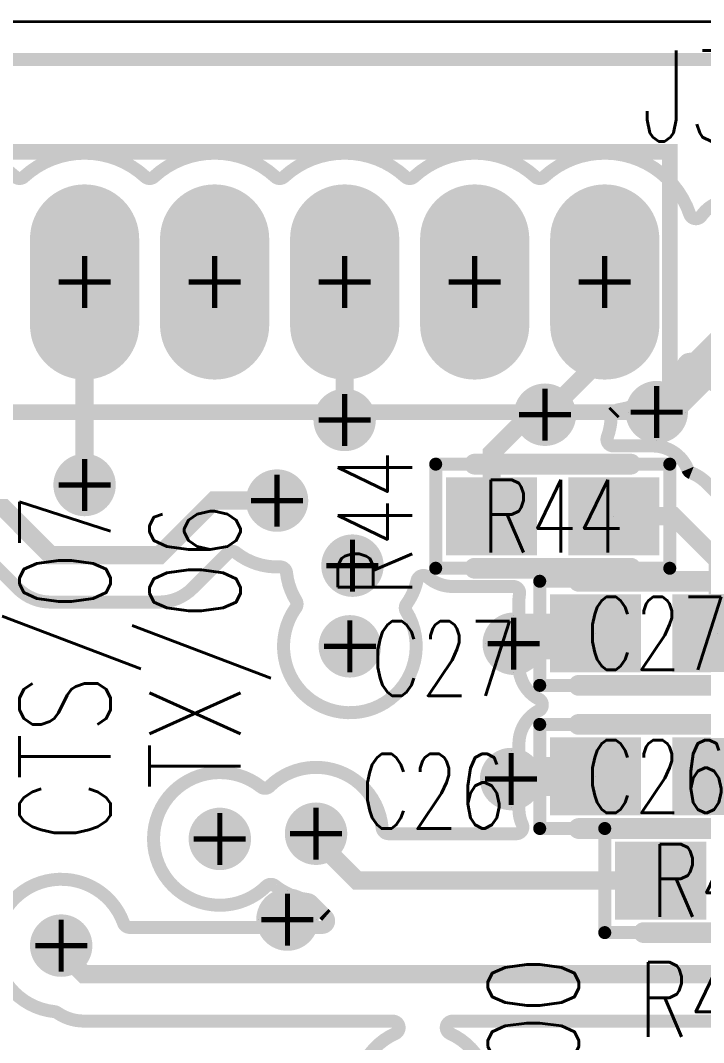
# Model space of a CAD drawing. Extents: x -0.08 to 4.16, y -0.29 to 1.7.
# Drawn here: x 3.3453 to 3.608, y 1.3077 to 1.7005 of the extents above; entities that cross this region are included whole.
import ezdxf
from ezdxf.enums import TextEntityAlignment as Align

# ---------------------------------------------------------------- set-up
doc = ezdxf.new("R2010")
doc.units = 0
doc.header["$MEASUREMENT"] = 0
for name, pattern in [('KEEPOUT_00001000$0', [2, 1, 1]), ('SIG_11', [2, 1, 1]), ('SIG_52', [2, 1, 1]), ('SIG_59', [2, 1, 1]), ('SIG_61', [2, 1, 1]), ('SIG_62', [2, 1, 1]), ('SIG_71', [2, 1, 1]), ('SIG_72', [2, 1, 1]), ('SIG_80', [2, 1, 1]), ('SIG_89', [2, 1, 1]), ('SIG_96', [2, 1, 1])]:
    doc.linetypes.add(name, pattern=pattern)
doc.layers.get('0').update_dxf_attribs({"linetype": 'CONTINUOUS'})
for name, color, linetype in [('BOARD_OUTLINE_00', 130, 'CONTINUOUS'), ('DRIL_NPLTE_THRU_01', 34, 'CONTINUOUS'), ('DRIL_NPLTE_THRU_02', 136, 'CONTINUOUS'), ('DRIL_NPLTE_THRU_03', 136, 'CONTINUOUS'), ('DRIL_NPLTE_THRU_04', 146, 'CONTINUOUS'), ('DRIL_NPLTE_THRU_05', 106, 'CONTINUOUS'), ('DRIL_NPLTE_THRU_06', 253, 'CONTINUOUS'), ('DRIL_PLTE_THRU_01', 34, 'CONTINUOUS'), ('DRIL_PLTE_THRU_02', 136, 'CONTINUOUS'), ('DRIL_PLTE_THRU_03', 136, 'CONTINUOUS'), ('DRIL_PLTE_THRU_04', 146, 'CONTINUOUS'), ('DRIL_PLTE_THRU_05', 106, 'CONTINUOUS'), ('DRIL_PLTE_THRU_06', 253, 'CONTINUOUS'), ('DRIL_SYMBOL', 130, 'CONTINUOUS'), ('KEEPOUT_01', 1, 'CONTINUOUS'), ('PADS_BOT', 255, 'CONTINUOUS'), ('PADS_INNER', 43, 'CONTINUOUS'), ('PADS_TOP', 43, 'CONTINUOUS'), ('PADS_XR_121', 2, 'CONTINUOUS'), ('PADS_XR_123', 2, 'CONTINUOUS'), ('PADS_XR_128', 2, 'CONTINUOUS'), ('PART_NAME_126', 16, 'CONTINUOUS'), ('PART_NAME_127', 1, 'CONTINUOUS'), ('PART_TOP_2DLINE_126', 16, 'CONTINUOUS'), ('PART_TOP_2DLINE_127', 1, 'CONTINUOUS'), ('POUR_OUTLINE_01', 34, 'CONTINUOUS'), ('POUR_PADTHERM_01', 34, 'CONTINUOUS'), ('POUR_VIATHERM_01', 34, 'CONTINUOUS'), ('TEXT_126', 231, 'CONTINUOUS'), ('TRACE_01', 34, 'CONTINUOUS'), ('VIAPTS', 2, 'CONTINUOUS')]:
    doc.layers.add(name, color=color, linetype=linetype)
doc.styles.add('W0$004', font='simplex', dxfattribs={"width": 0.75})
doc.styles.add('W0$005', font='simplex', dxfattribs={"width": 0.75})

# ---------------------------------------------------------------- blocks, each defined once
blk = doc.blocks.new('BOARD_89')
at = {"layer": 'BOARD_OUTLINE_00', "const_width": 0.001}
blk.add_lwpolyline([(0, 0), (2.71, 0), (2.71, 0.278, -1), (2.804, 0.278), (2.804, 0), (4.155, 0), (4.155, 1.7), (2.804, 1.7), (2.804, 1.41629, -0.917938), (2.71068, 1.40832, -0.060287), (2.71, 1.422), (2.71, 1.7), (0, 1.7)], format="xyb", close=True, dxfattribs=at)
blk = doc.blocks.new('POUR_OUTLINE_2005')
at = {"layer": 'POUR_OUTLINE_01', "const_width": 0.005}
blk.add_lwpolyline([(17.76492, 6.9907, 0.576097), (17.76275, 6.99444), (17.7085, 6.99444, -0.414214), (17.694, 7.00894), (17.694, 7.051, 0.414214), (17.6915, 7.0535), (17.67194, 7.0535, -0.325735), (17.65814, 7.06356, 0.664763), (17.65354, 7.06396, -0.23758), (17.6283, 7.04591, 0.159143), (17.62691, 7.04521), (17.6262, 7.0445, 0.187144), (17.62547, 7.04284, -0.075333), (17.62399, 7.03535, 0.51964), (17.62634, 7.032), (17.6415, 7.032, -0.303535), (17.6549, 7.02304, 0.200935), (17.65627, 7.02168, -0.100281), (17.66223, 7.01773), (17.67923, 7.00073, -0.191458), (17.68449, 6.98852, 0.312937), (17.68618, 6.98622, -0.190219), (17.69429, 6.97932, 0.276983), (17.6965, 6.978), (17.69675, 6.978, 0.239929), (17.69877, 6.97903, -0.23993), (17.7105, 6.985), (17.7555, 6.985, -0.056084), (17.75872, 6.98464, 0.227188), (17.76083, 6.98511, -0.029171), (17.76255, 6.98632, 0.182673), (17.76363, 6.98772, -0.056209)], format="xyb", close=True, dxfattribs=at)
blk = doc.blocks.new('POUR_OUTLINE_1995')
at = {"layer": 'POUR_OUTLINE_01', "const_width": 0.005}
for points in [[(17.752, 6.811), (17.56457, 6.811, 0.806913), (17.56353, 6.80622, -4.625626), (17.54247, 6.80622, 0.806913), (17.54143, 6.811), (17.42275, 6.811, -0.152746), (17.41249, 6.81421, 0.126011), (17.41133, 6.81464, -1.806956), (17.43799, 6.84865, 0.316098), (17.44034, 6.847), (17.51433, 6.847, 0.694501), (17.51597, 6.85139, -0.017978), (17.51502, 6.85227), (17.51031, 6.85698, 0.166943), (17.50885, 6.85769, -0.137182), (17.49618, 6.863, 0.378144), (17.49288, 6.86282, -2.21618), (17.49082, 6.901, 0.378144), (17.49412, 6.90118, -0.633389), (17.5374, 6.88528, 0.388262), (17.53989, 6.883), (17.58901, 6.883, 0.544735), (17.59129, 6.88653, -0.106492), (17.59, 6.8925), (17.59, 6.9175, -0.276978), (17.59768, 6.93029, 0.599987), (17.59768, 6.93471, -0.276978), (17.59, 6.9475), (17.59, 6.9725, -0.044375), (17.59023, 6.97506, 0.467175), (17.58777, 6.978), (17.5645, 6.978, -0.182031), (17.55494, 6.9816, 0.567555), (17.55085, 6.98028, -0.098591), (17.54677, 6.9712, 0.302221), (17.54668, 6.96843, -1.86624), (17.50423, 6.9698, 0.302221), (17.50432, 6.97257, -0.112533), (17.50064, 6.98329, 0.395271), (17.49805, 6.98552, -0.178549), (17.48126, 6.99094, 0.379478), (17.47795, 6.99074), (17.46448, 6.97727, -0.198912), (17.45175, 6.972), (17.41, 6.972, -0.198912), (17.39727, 6.97727), (17.38256, 6.99198, 0.093677)], [(17.34969, 7.13543, -0.388943), (17.39631, 7.13543, 0.388942), (17.39969, 7.13543, -0.388943), (17.44631, 7.13543, 0.388942), (17.44969, 7.13543, -0.388943), (17.49631, 7.13543, 0.388942), (17.49969, 7.13543, -0.388943), (17.54631, 7.13543, 0.388942), (17.54969, 7.13543, -0.388943), (17.59631, 7.13543, 0.388942), (17.59969, 7.13543, -0.54227), (17.65569, 7.12102, 0.61336), (17.6601, 7.12037, -0.243409), (17.67194, 7.1265), (17.6915, 7.1265, 0.414214), (17.694, 7.129), (17.694, 7.17106, -0.105594), (17.69526, 7.17698, 0.543582), (17.69298, 7.1805), (16.874, 7.1805, 0.414214)]]:
    blk.add_lwpolyline(points, format="xyb", dxfattribs=at)
blk = doc.blocks.new('POUR_VIATHERM_2180')
at = {"layer": 'POUR_VIATHERM_01'}
for points in [[(17.501, 6.861), (17.501, 6.861)], [(17.49, 6.85), (17.49, 6.85)], [(17.512, 6.85), (17.512, 6.85)]]:
    blk.add_lwpolyline(points, dxfattribs=at)
blk = doc.blocks.new('POUR_VIATHERM_2181')
at = {"layer": 'POUR_VIATHERM_01'}
for points in [[(17.587, 6.915), (17.587, 6.915)], [(17.576, 6.904), (17.576, 6.904)], [(17.587, 6.893), (17.587, 6.893)]]:
    blk.add_lwpolyline(points, dxfattribs=at)
blk = doc.blocks.new('POUR_PADTHERM_2182')
at = {"layer": 'POUR_PADTHERM_01', "const_width": 0.0075}
blk.add_lwpolyline([(17.59, 6.95625), (17.6045, 6.95625, 1), (17.6045, 6.96375), (17.59, 6.96375, 1), (17.59, 6.95625)], format="xyb", dxfattribs=at)
blk = doc.blocks.new('POUR_VIATHERM_2319')
at = {"layer": 'POUR_VIATHERM_01'}
for points in [[(17.588, 6.967), (17.588, 6.967)], [(17.577, 6.956), (17.577, 6.956)], [(17.588, 6.945), (17.588, 6.945)]]:
    blk.add_lwpolyline(points, dxfattribs=at)
blk = doc.blocks.new('POUR_PADTHERM_2361')
at = {"layer": 'POUR_PADTHERM_01', "const_width": 0.0075}
blk.add_lwpolyline([(17.59, 6.90125), (17.6045, 6.90125, 1), (17.6045, 6.90875), (17.59, 6.90875, 1), (17.59, 6.90125)], format="xyb", dxfattribs=at)
blk = doc.blocks.new('POUR_VIATHERM_2046')
at = {"layer": 'POUR_VIATHERM_01'}
for points in [[(17.632, 7.045), (17.632, 7.045)], [(17.654, 7.045), (17.654, 7.045)], [(17.643, 7.034), (17.643, 7.034)]]:
    blk.add_lwpolyline(points, dxfattribs=at)
blk = doc.blocks.new('POUR_HEADER_1')
for name in ['POUR_OUTLINE_1995', 'POUR_OUTLINE_2005', 'POUR_VIATHERM_2046', 'POUR_VIATHERM_2319', 'POUR_PADTHERM_2182', 'POUR_VIATHERM_2181', 'POUR_PADTHERM_2361', 'POUR_VIATHERM_2180']:
    blk.add_blockref(name, (-17.378, -6.845))
blk = doc.blocks.new('SMOOTH_0$008')
at = {"const_width": 0.004}
blk.add_lwpolyline([(-0.002, 0, 1), (0.002, 0, 1)], format="xyb", close=True, dxfattribs=at)
blk = doc.blocks.new('SMOOTH_0$005')
at = {"const_width": 0.0025}
blk.add_lwpolyline([(-0.00125, 0, 1), (0.00125, 0, 1)], format="xyb", close=True, dxfattribs=at)
blk = doc.blocks.new('PART_BODY_TOP_66')
at = {"layer": 'PART_TOP_2DLINE_126', "const_width": 0.008}
for points in [[(-0.03, 0.02), (0.03, 0.02)], [(-0.03, -0.02), (0.03, -0.02)]]:
    blk.add_lwpolyline(points, dxfattribs=at)
at = {"layer": 'PART_TOP_2DLINE_127', "const_width": 0.005}
for points in [[(-0.045, 0.02), (0.045, 0.02)], [(-0.045, 0.02), (-0.045, -0.02)], [(0.045, 0.02), (0.045, -0.02)], [(-0.045, -0.02), (0.045, -0.02)]]:
    blk.add_lwpolyline(points, dxfattribs=at)
at = {"layer": 'PART_TOP_2DLINE_126'}
for p in [(-0.03, 0.02), (0.03, 0.02), (-0.03, -0.02), (0.03, -0.02)]:
    blk.add_blockref('SMOOTH_0$008', p, dxfattribs=at)
at = {"layer": 'PART_TOP_2DLINE_127'}
for p in [(-0.045, 0.02), (-0.045, 0.02), (0.045, 0.02), (0.045, 0.02), (-0.045, -0.02), (-0.045, -0.02), (0.045, -0.02), (0.045, -0.02)]:
    blk.add_blockref('SMOOTH_0$005', p, dxfattribs=at)
blk = doc.blocks.new('DRIL_HOLE_0')
blk.add_lwpolyline([(0, 0, 1), (0, 0, 1)], format="xyb", close=True)
blk = doc.blocks.new('PAD_0')
blk.add_lwpolyline([(0, 0), (0, 0)])
blk = doc.blocks.new('PAD_16')
at = {"const_width": 0.03}
blk.add_lwpolyline([(-0.0175, 0), (0.0175, 0)], dxfattribs=at)
blk = doc.blocks.new('PAD_17')
at = {"const_width": 0.025}
blk.add_lwpolyline([(-0.015, 0), (0.015, 0)], dxfattribs=at)
blk = doc.blocks.new('STK_TOP_68')
at = {"layer": 'DRIL_NPLTE_THRU_01'}
blk.add_blockref('DRIL_HOLE_0', (0, 0), dxfattribs=at)
at = {"layer": 'DRIL_NPLTE_THRU_02'}
blk.add_blockref('DRIL_HOLE_0', (0, 0), dxfattribs=at)
at = {"layer": 'DRIL_NPLTE_THRU_03'}
blk.add_blockref('DRIL_HOLE_0', (0, 0), dxfattribs=at)
at = {"layer": 'DRIL_NPLTE_THRU_04'}
blk.add_blockref('DRIL_HOLE_0', (0, 0), dxfattribs=at)
at = {"layer": 'DRIL_NPLTE_THRU_05'}
blk.add_blockref('DRIL_HOLE_0', (0, 0), dxfattribs=at)
at = {"layer": 'DRIL_NPLTE_THRU_06'}
blk.add_blockref('DRIL_HOLE_0', (0, 0), dxfattribs=at)
at = {"layer": 'PADS_BOT'}
blk.add_blockref('PAD_0', (0, 0), dxfattribs=at)
at = {"layer": 'PADS_INNER'}
blk.add_blockref('PAD_0', (0, 0), dxfattribs=at)
at = {"layer": 'PADS_TOP'}
blk.add_blockref('PAD_17', (0, 0), dxfattribs=at)
at = {"layer": 'PADS_XR_121'}
blk.add_blockref('PAD_16', (0, 0), dxfattribs=at)
at = {"layer": 'PADS_XR_123'}
blk.add_blockref('PAD_17', (0, 0), dxfattribs=at)
blk = doc.blocks.new('SYM_TOP_16')
for name, p in [('PART_BODY_TOP_66', (0, 0)), ('STK_TOP_68', (-0.0235, 0)), ('STK_TOP_68', (0.0235, 0))]:
    blk.add_blockref(name, p)
blk = doc.blocks.new('PART_TOP_21')
blk.add_blockref('SYM_TOP_16', (0, 0))
at = {"layer": 'PART_NAME_126', "style": 'W0$005', "width": 0.75}
blk.add_text('C26', height=0.02863, dxfattribs=at).set_placement((-0.114, -0.02))
at = {"layer": 'PART_NAME_127', "style": 'W0$004', "width": 0.75}
blk.add_text('C26', height=0.028, dxfattribs=at).set_placement((0, 0), align=Align.MIDDLE_CENTER)
blk = doc.blocks.new('PART_TOP_22')
blk.add_blockref('SYM_TOP_16', (0, 0))
at = {"layer": 'PART_NAME_126', "style": 'W0$005', "width": 0.75}
blk.add_text('C27', height=0.02863, dxfattribs=at).set_placement((-0.11, -0.024))
at = {"layer": 'PART_NAME_127', "style": 'W0$004', "width": 0.75}
blk.add_text('C27', height=0.028, dxfattribs=at).set_placement((0, 0), align=Align.MIDDLE_CENTER)
blk = doc.blocks.new('SMOOTH_0$006')
at = {"const_width": 0.003}
blk.add_lwpolyline([(-0.0015, 0, 1), (0.0015, 0, 1)], format="xyb", close=True, dxfattribs=at)
blk = doc.blocks.new('PART_BODY_TOP_70')
at = {"layer": 'PART_TOP_2DLINE_126', "const_width": 0.006}
blk.add_lwpolyline([(0.725, 0.05), (-0.03, 0.05), (-0.03, -0.05), (0.725, -0.05)], close=True, dxfattribs=at)
at = {"layer": 'PART_TOP_2DLINE_127', "const_width": 0.006}
blk.add_lwpolyline([(0.725, 0.05), (-0.03, 0.05), (-0.03, -0.05), (0.725, -0.05)], close=True, dxfattribs=at)
at = {"layer": 'PART_TOP_2DLINE_126'}
for p in [(0.725, 0.05), (0.725, -0.05)]:
    blk.add_blockref('SMOOTH_0$006', p, dxfattribs=at)
at = {"layer": 'PART_TOP_2DLINE_127'}
for p in [(0.725, 0.05), (0.725, -0.05)]:
    blk.add_blockref('SMOOTH_0$006', p, dxfattribs=at)
blk = doc.blocks.new('DRIL_SYMBOL_0$026')
at = {"layer": 'DRIL_SYMBOL', "const_width": 0.002}
for points in [[(0, -0.01), (0, 0.01)], [(-0.01, 0), (0.01, 0)]]:
    blk.add_lwpolyline(points, dxfattribs=at)
blk = doc.blocks.new('DRIL_HOLE_0$026')
at = {"const_width": 0.013}
blk.add_lwpolyline([(-0.0065, 0, 1), (0.0065, 0, 1)], format="xyb", close=True, dxfattribs=at)
blk.add_blockref('DRIL_SYMBOL_0$026', (0, 0))
blk = doc.blocks.new('PAD_29')
at = {"const_width": 0.02}
blk.add_lwpolyline([(-0.015, -0.01), (0.015, -0.01, 1), (0.015, 0.01), (-0.015, 0.01, 1)], format="xyb", close=True, dxfattribs=at)
blk = doc.blocks.new('PAD_32')
at = {"const_width": 0.021}
blk.add_lwpolyline([(-0.0165, -0.0105), (0.0165, -0.0105, 1), (0.0165, 0.0105), (-0.0165, 0.0105, 1)], format="xyb", close=True, dxfattribs=at)
blk = doc.blocks.new('STK_TOP_192')
at = {"layer": 'DRIL_PLTE_THRU_01'}
blk.add_blockref('DRIL_HOLE_0$026', (0, 0), dxfattribs=at)
at = {"layer": 'DRIL_PLTE_THRU_02'}
blk.add_blockref('DRIL_HOLE_0$026', (0, 0), dxfattribs=at)
at = {"layer": 'DRIL_PLTE_THRU_03'}
blk.add_blockref('DRIL_HOLE_0$026', (0, 0), dxfattribs=at)
at = {"layer": 'DRIL_PLTE_THRU_04'}
blk.add_blockref('DRIL_HOLE_0$026', (0, 0), dxfattribs=at)
at = {"layer": 'DRIL_PLTE_THRU_05'}
blk.add_blockref('DRIL_HOLE_0$026', (0, 0), dxfattribs=at)
at = {"layer": 'DRIL_PLTE_THRU_06'}
blk.add_blockref('DRIL_HOLE_0$026', (0, 0), dxfattribs=at)
at = {"layer": 'PADS_BOT', "rotation": 90}
blk.add_blockref('PAD_29', (0, 0), dxfattribs=at)
at = {"layer": 'PADS_INNER', "rotation": 90}
blk.add_blockref('PAD_29', (0, 0), dxfattribs=at)
at = {"layer": 'PADS_TOP', "rotation": 90}
blk.add_blockref('PAD_29', (0, 0), dxfattribs=at)
at = {"layer": 'PADS_XR_121', "rotation": 90}
blk.add_blockref('PAD_32', (0, 0), dxfattribs=at)
at = {"layer": 'PADS_XR_128', "rotation": 90}
blk.add_blockref('PAD_32', (0, 0), dxfattribs=at)
blk = doc.blocks.new('SYM_TOP_20')
for name, p in [('PART_BODY_TOP_70', (0, 0)), ('STK_TOP_192', (0.5, 0)), ('STK_TOP_192', (0.55, 0)), ('STK_TOP_192', (0.6, 0)), ('STK_TOP_192', (0.65, 0)), ('STK_TOP_192', (0.7, 0))]:
    blk.add_blockref(name, p)
blk = doc.blocks.new('PART_TOP_42')
blk.add_blockref('SYM_TOP_20', (0, 0))
blk = doc.blocks.new('PART_BODY_TOP_76')
at = {"layer": 'PART_TOP_2DLINE_126', "const_width": 0.008}
for points in [[(-0.03, 0.02), (0.03, 0.02)], [(-0.03, -0.02), (0.03, -0.02)]]:
    blk.add_lwpolyline(points, dxfattribs=at)
at = {"layer": 'PART_TOP_2DLINE_127', "const_width": 0.005}
for points in [[(-0.045, 0.02), (0.045, 0.02)], [(-0.045, 0.02), (-0.045, -0.02)], [(0.045, 0.02), (0.045, -0.02)], [(-0.045, -0.02), (0.045, -0.02)]]:
    blk.add_lwpolyline(points, dxfattribs=at)
at = {"layer": 'PART_TOP_2DLINE_126'}
for p in [(-0.03, 0.02), (0.03, 0.02), (-0.03, -0.02), (0.03, -0.02)]:
    blk.add_blockref('SMOOTH_0$008', p, dxfattribs=at)
at = {"layer": 'PART_TOP_2DLINE_127'}
for p in [(-0.045, 0.02), (-0.045, 0.02), (0.045, 0.02), (0.045, 0.02), (-0.045, -0.02), (-0.045, -0.02), (0.045, -0.02), (0.045, -0.02)]:
    blk.add_blockref('SMOOTH_0$005', p, dxfattribs=at)
blk = doc.blocks.new('SYM_TOP_26')
for name, p in [('PART_BODY_TOP_76', (0, 0)), ('STK_TOP_68', (-0.0235, 0)), ('STK_TOP_68', (0.0235, 0))]:
    blk.add_blockref(name, p)
blk = doc.blocks.new('PART_TOP_105')
blk.add_blockref('SYM_TOP_26', (0, 0))
at = {"layer": 'PART_NAME_126', "style": 'W0$005', "width": 0.75}
blk.add_text('R43', height=0.02863, rotation=180, dxfattribs=at).set_placement((0.032, 0.06))
at = {"layer": 'PART_NAME_127', "style": 'W0$005', "width": 0.75}
blk.add_text('R43', height=0.028, rotation=180, dxfattribs=at).set_placement((0, 0), align=Align.MIDDLE_CENTER)
blk = doc.blocks.new('PART_TOP_106')
blk.add_blockref('SYM_TOP_26', (0, 0))
at = {"layer": 'PART_NAME_126', "style": 'W0$005', "width": 0.75}
blk.add_text('R44', height=0.02863, rotation=270, dxfattribs=at).set_placement((0.054, 0.031))
at = {"layer": 'PART_NAME_127', "style": 'W0$005', "width": 0.75}
blk.add_text('R44', height=0.028, rotation=180, dxfattribs=at).set_placement((0, 0), align=Align.MIDDLE_CENTER)
blk = doc.blocks.new('PART_BODY_TOP_131')
at = {"layer": 'KEEPOUT_01', "linetype": 'KEEPOUT_00001000$0'}
blk.add_lwpolyline([(-0.035, -0.035), (0.035, -0.035), (0.035, 0.035), (-0.035, 0.035)], close=True, dxfattribs=at)
at = {"layer": 'PART_TOP_2DLINE_126', "const_width": 0.005}
for points in [[(-0.03, 0.075), (-0.071, 0.075), (-0.071, 0.055)], [(0.03, 0.075), (0.07, 0.075), (0.07, 0.055)], [(-0.03, -0.07), (-0.071, -0.07), (-0.071, -0.05)], [(0.03, -0.07), (0.07, -0.07), (0.07, -0.05)]]:
    blk.add_lwpolyline(points, dxfattribs=at)
at = {"layer": 'PART_TOP_2DLINE_127', "const_width": 0.005}
for points in [[(-0.03, 0.075), (-0.071, 0.075), (-0.071, 0.055)], [(-0.035, 0.075), (0.07, 0.075), (0.07, 0.055)], [(0.03, -0.07), (-0.071, -0.07), (-0.071, 0.055)], [(0.03, -0.07), (0.07, -0.07), (0.07, 0.055)]]:
    blk.add_lwpolyline(points, dxfattribs=at)
at = {"layer": 'PART_TOP_2DLINE_126'}
for p in [(-0.071, 0.075), (-0.03, 0.075), (0.03, 0.075), (0.07, 0.075), (-0.071, 0.055), (0.07, 0.055), (-0.071, -0.05), (0.07, -0.05), (-0.071, -0.07), (-0.03, -0.07), (0.03, -0.07), (0.07, -0.07)]:
    blk.add_blockref('SMOOTH_0$005', p, dxfattribs=at)
at = {"layer": 'PART_TOP_2DLINE_127'}
for p in [(-0.071, 0.075), (-0.035, 0.075), (-0.03, 0.075), (0.07, 0.075), (-0.071, 0.055), (-0.071, 0.055), (0.07, 0.055), (0.07, 0.055), (-0.071, -0.07), (0.03, -0.07), (0.03, -0.07), (0.07, -0.07)]:
    blk.add_blockref('SMOOTH_0$005', p, dxfattribs=at)
blk = doc.blocks.new('PAD_5')
blk.add_lwpolyline([(0, 0, 1), (0, 0, 1)], format="xyb", close=True)
blk = doc.blocks.new('PAD_73')
at = {"const_width": 0.05}
blk.add_lwpolyline([(-0.025, 0), (0.025, 0)], dxfattribs=at)
blk = doc.blocks.new('PAD_74')
at = {"const_width": 0.044}
blk.add_lwpolyline([(-0.022, 0), (0.022, 0)], dxfattribs=at)
blk = doc.blocks.new('STK_TOP_92')
at = {"layer": 'DRIL_NPLTE_THRU_01'}
blk.add_blockref('DRIL_HOLE_0', (0, 0), dxfattribs=at)
at = {"layer": 'DRIL_NPLTE_THRU_02'}
blk.add_blockref('DRIL_HOLE_0', (0, 0), dxfattribs=at)
at = {"layer": 'DRIL_NPLTE_THRU_03'}
blk.add_blockref('DRIL_HOLE_0', (0, 0), dxfattribs=at)
at = {"layer": 'DRIL_NPLTE_THRU_04'}
blk.add_blockref('DRIL_HOLE_0', (0, 0), dxfattribs=at)
at = {"layer": 'DRIL_NPLTE_THRU_05'}
blk.add_blockref('DRIL_HOLE_0', (0, 0), dxfattribs=at)
at = {"layer": 'DRIL_NPLTE_THRU_06'}
blk.add_blockref('DRIL_HOLE_0', (0, 0), dxfattribs=at)
at = {"layer": 'PADS_BOT'}
blk.add_blockref('PAD_5', (0, 0), dxfattribs=at)
at = {"layer": 'PADS_INNER'}
blk.add_blockref('PAD_5', (0, 0), dxfattribs=at)
at = {"layer": 'PADS_TOP'}
blk.add_blockref('PAD_74', (0, 0), dxfattribs=at)
at = {"layer": 'PADS_XR_121'}
blk.add_blockref('PAD_73', (0, 0), dxfattribs=at)
at = {"layer": 'PADS_XR_123'}
blk.add_blockref('PAD_74', (0, 0), dxfattribs=at)
blk = doc.blocks.new('PAD_75')
at = {"const_width": 0.05}
blk.add_lwpolyline([(-0.0475, 0), (0.0475, 0)], dxfattribs=at)
blk = doc.blocks.new('PAD_76')
at = {"const_width": 0.044}
blk.add_lwpolyline([(-0.0445, 0), (0.0445, 0)], dxfattribs=at)
blk = doc.blocks.new('STK_TOP_263')
at = {"layer": 'DRIL_NPLTE_THRU_01'}
blk.add_blockref('DRIL_HOLE_0', (0, 0), dxfattribs=at)
at = {"layer": 'DRIL_NPLTE_THRU_02'}
blk.add_blockref('DRIL_HOLE_0', (0, 0), dxfattribs=at)
at = {"layer": 'DRIL_NPLTE_THRU_03'}
blk.add_blockref('DRIL_HOLE_0', (0, 0), dxfattribs=at)
at = {"layer": 'DRIL_NPLTE_THRU_04'}
blk.add_blockref('DRIL_HOLE_0', (0, 0), dxfattribs=at)
at = {"layer": 'DRIL_NPLTE_THRU_05'}
blk.add_blockref('DRIL_HOLE_0', (0, 0), dxfattribs=at)
at = {"layer": 'DRIL_NPLTE_THRU_06'}
blk.add_blockref('DRIL_HOLE_0', (0, 0), dxfattribs=at)
at = {"layer": 'PADS_BOT'}
blk.add_blockref('PAD_5', (0, 0), dxfattribs=at)
at = {"layer": 'PADS_INNER'}
blk.add_blockref('PAD_5', (0, 0), dxfattribs=at)
at = {"layer": 'PADS_TOP', "rotation": 90}
blk.add_blockref('PAD_76', (0, 0), dxfattribs=at)
at = {"layer": 'PADS_XR_121', "rotation": 90}
blk.add_blockref('PAD_75', (0, 0), dxfattribs=at)
at = {"layer": 'PADS_XR_123', "rotation": 90}
blk.add_blockref('PAD_76', (0, 0), dxfattribs=at)
blk = doc.blocks.new('SYM_TOP_43')
for name, p in [('STK_TOP_92', (0, 0.05906)), ('PART_BODY_TOP_131', (0, 0)), ('STK_TOP_263', (-0.05906, 0)), ('STK_TOP_263', (0.05906, 0)), ('STK_TOP_92', (0, -0.05906))]:
    blk.add_blockref(name, p)
blk = doc.blocks.new('PART_TOP_133')
blk.add_blockref('SYM_TOP_43', (0, 0))
at = {"layer": 'PART_NAME_126', "style": 'W0$005', "width": 0.75}
blk.add_text('J3', height=0.035, rotation=270, dxfattribs=at).set_placement((0.059, 0.116))
at = {"layer": 'PART_NAME_127', "style": 'W0$005', "width": 0.75}
blk.add_text('J3', height=0.035, rotation=270, dxfattribs=at).set_placement((0.014, 0.031), align=Align.TOP_LEFT)
blk = doc.blocks.new('SMOOTH_0$015')
at = {"const_width": 0.0075}
blk.add_lwpolyline([(-0.00375, 0, 1), (0.00375, 0, 1)], format="xyb", close=True, dxfattribs=at)
blk = doc.blocks.new('SMOOTH_0$012')
at = {"const_width": 0.006}
blk.add_lwpolyline([(-0.003, 0, 1), (0.003, 0, 1)], format="xyb", close=True, dxfattribs=at)
blk = doc.blocks.new('SMOOTH_0$007')
at = {"const_width": 0.0035}
blk.add_lwpolyline([(-0.00175, 0, 1), (0.00175, 0, 1)], format="xyb", close=True, dxfattribs=at)
blk = doc.blocks.new('DRIL_SYMBOL_0$008')
at = {"layer": 'DRIL_SYMBOL', "const_width": 0.002}
for points in [[(0, -0.01), (0, 0.01)], [(-0.01, 0), (0.01, 0)]]:
    blk.add_lwpolyline(points, dxfattribs=at)
blk = doc.blocks.new('DRIL_HOLE_0$008')
at = {"const_width": 0.004}
blk.add_lwpolyline([(-0.002, 0, 1), (0.002, 0, 1)], format="xyb", close=True, dxfattribs=at)
blk.add_blockref('DRIL_SYMBOL_0$008', (0, 0))
blk = doc.blocks.new('PAD_79')
at = {"const_width": 0.012}
blk.add_lwpolyline([(0, -0.006, 1), (0, 0.006, 1)], format="xyb", close=True, dxfattribs=at)
blk = doc.blocks.new('PAD_80')
at = {"const_width": 0.011}
blk.add_lwpolyline([(0, -0.0055, 1), (0, 0.0055, 1)], format="xyb", close=True, dxfattribs=at)
blk = doc.blocks.new('STK_TOP_129')
at = {"layer": 'DRIL_PLTE_THRU_01'}
blk.add_blockref('DRIL_HOLE_0$008', (0, 0), dxfattribs=at)
at = {"layer": 'DRIL_PLTE_THRU_02'}
blk.add_blockref('DRIL_HOLE_0$008', (0, 0), dxfattribs=at)
at = {"layer": 'DRIL_PLTE_THRU_03'}
blk.add_blockref('DRIL_HOLE_0$008', (0, 0), dxfattribs=at)
at = {"layer": 'DRIL_PLTE_THRU_04'}
blk.add_blockref('DRIL_HOLE_0$008', (0, 0), dxfattribs=at)
at = {"layer": 'DRIL_PLTE_THRU_05'}
blk.add_blockref('DRIL_HOLE_0$008', (0, 0), dxfattribs=at)
at = {"layer": 'DRIL_PLTE_THRU_06'}
blk.add_blockref('DRIL_HOLE_0$008', (0, 0), dxfattribs=at)
at = {"layer": 'PADS_BOT'}
blk.add_blockref('PAD_79', (0, 0), dxfattribs=at)
at = {"layer": 'PADS_INNER'}
blk.add_blockref('PAD_79', (0, 0), dxfattribs=at)
at = {"layer": 'PADS_TOP'}
blk.add_blockref('PAD_80', (0, 0), dxfattribs=at)
blk = doc.blocks.new('SYM_TOP_11')
blk.add_blockref('STK_TOP_129', (0, 0))

msp = doc.modelspace()

# ---------------------------------------------------------------- linework, layer by layer
at = {"layer": 'TRACE_01', "linetype": 'SIG_62', "const_width": 0.007}
msp.add_lwpolyline([(3.32, 1.6), (3.32, 1.53), (3.336, 1.514), (3.338, 1.514), (3.357, 1.495), (3.39875, 1.495), (3.41975, 1.516), (3.444, 1.516)], dxfattribs=at)
at = {"layer": 'TRACE_01', "linetype": 'SIG_61', "const_width": 0.007}
msp.add_lwpolyline([(3.37, 1.522), (3.37, 1.6)], dxfattribs=at)
at = {"layer": 'TRACE_01', "linetype": 'SIG_59', "const_width": 0.007}
msp.add_lwpolyline([(3.47, 1.547), (3.47, 1.6)], dxfattribs=at)
at = {"layer": 'TRACE_01', "linetype": 'SIG_72', "const_width": 0.007}
for points in [[(3.547, 1.549), (3.54725, 1.549), (3.57, 1.57175), (3.57, 1.6)], [(3.5265, 1.51), (3.5265, 1.53425), (3.54225, 1.55), (3.546, 1.55), (3.547, 1.549)]]:
    msp.add_lwpolyline(points, dxfattribs=at)
at = {"layer": 'TRACE_01', "linetype": 'SIG_11'}
for points, const_width in [([(3.59, 1.55), (3.591, 1.55), (3.623, 1.582), (3.64094, 1.582), (3.64094, 1.595)], 0.015), ([(3.535, 1.461), (3.5635, 1.461), (3.5665, 1.464), (3.5665, 1.465)], 0.012), ([(3.534, 1.409), (3.535, 1.41), (3.5665, 1.41)], 0.012)]:
    msp.add_lwpolyline(points, dxfattribs=dict(at, const_width=const_width))
at = {"layer": 'TRACE_01', "linetype": 'SIG_52', "const_width": 0.007}
msp.add_lwpolyline([(3.5735, 1.51), (3.5965, 1.51), (3.6135, 1.493), (3.6135, 1.465)], dxfattribs=at)
at = {"layer": 'TRACE_01', "linetype": 'SIG_71', "const_width": 0.007}
msp.add_lwpolyline([(3.459, 1.388), (3.459, 1.38575), (3.47475, 1.37), (3.5915, 1.37)], dxfattribs=at)
at = {"layer": 'TRACE_01', "linetype": 'SIG_89', "const_width": 0.007}
msp.add_lwpolyline([(3.361, 1.345), (3.361, 1.34275), (3.36975, 1.334), (3.699, 1.334), (3.699, 1.33525), (3.71475, 1.351), (3.78275, 1.351), (3.8055, 1.37375), (3.8055, 1.375)], dxfattribs=at)

# ---------------------------------------------------------------- block references
for name, p in [('BOARD_89', (0, 0)), ('PART_TOP_42', (2.87, 1.6)), ('PART_TOP_22', (3.59, 1.465)), ('PART_TOP_21', (3.59, 1.41))]:
    msp.add_blockref(name, p)
for name, p, rotation in [('PART_TOP_133', (3.7, 1.595), 90), ('PART_TOP_106', (3.55, 1.51), 180), ('PART_TOP_105', (3.615, 1.37), 180)]:
    msp.add_blockref(name, p, dxfattribs=dict(rotation=rotation))
at = {"linetype": 'SIG_11'}
msp.add_blockref('POUR_HEADER_1', (3.325, 1.35), dxfattribs=at)
at = {"layer": 'TRACE_01'}
for name, p in [('SMOOTH_0$007', (3.37, 1.6)), ('SMOOTH_0$007', (3.47, 1.6)), ('SMOOTH_0$007', (3.57, 1.6)), ('SMOOTH_0$007', (3.57, 1.57175)), ('SMOOTH_0$015', (3.59, 1.55)), ('SMOOTH_0$015', (3.591, 1.55)), ('SMOOTH_0$007', (3.54225, 1.55)), ('SMOOTH_0$007', (3.546, 1.55)), ('SMOOTH_0$007', (3.547, 1.549)), ('SMOOTH_0$007', (3.547, 1.549)), ('SMOOTH_0$007', (3.54725, 1.549)), ('SMOOTH_0$007', (3.47, 1.547)), ('SMOOTH_0$007', (3.5265, 1.53425)), ('SMOOTH_0$007', (3.37, 1.522)), ('SMOOTH_0$007', (3.41975, 1.516)), ('SMOOTH_0$007', (3.444, 1.516)), ('SMOOTH_0$007', (3.5265, 1.51)), ('SMOOTH_0$007', (3.5735, 1.51)), ('SMOOTH_0$007', (3.5965, 1.51)), ('SMOOTH_0$007', (3.357, 1.495)), ('SMOOTH_0$007', (3.39875, 1.495)), ('SMOOTH_0$012', (3.5665, 1.465)), ('SMOOTH_0$012', (3.5665, 1.464)), ('SMOOTH_0$012', (3.535, 1.461)), ('SMOOTH_0$012', (3.5635, 1.461)), ('SMOOTH_0$012', (3.534, 1.409)), ('SMOOTH_0$012', (3.535, 1.41)), ('SMOOTH_0$012', (3.5665, 1.41)), ('SMOOTH_0$007', (3.459, 1.388)), ('SMOOTH_0$007', (3.459, 1.38575)), ('SMOOTH_0$007', (3.47475, 1.37)), ('SMOOTH_0$007', (3.5915, 1.37)), ('SMOOTH_0$007', (3.361, 1.345)), ('SMOOTH_0$007', (3.361, 1.34275)), ('SMOOTH_0$007', (3.36975, 1.334))]:
    msp.add_blockref(name, p, dxfattribs=at)
at = {"layer": 'VIAPTS', "linetype": 'SIG_72'}
msp.add_blockref('SYM_TOP_11', (3.547, 1.549), dxfattribs=at)
at = {"layer": 'VIAPTS', "linetype": 'SIG_11'}
for p in [(3.59, 1.55), (3.535, 1.461), (3.534, 1.409), (3.448, 1.355)]:
    msp.add_blockref('SYM_TOP_11', p, dxfattribs=at)
at = {"layer": 'VIAPTS', "linetype": 'SIG_59'}
for p in [(3.47, 1.547), (3.422, 1.386)]:
    msp.add_blockref('SYM_TOP_11', p, dxfattribs=at)
at = {"layer": 'VIAPTS', "linetype": 'SIG_61'}
msp.add_blockref('SYM_TOP_11', (3.37, 1.522), dxfattribs=at)
at = {"layer": 'VIAPTS', "linetype": 'SIG_62'}
msp.add_blockref('SYM_TOP_11', (3.444, 1.516), dxfattribs=at)
at = {"layer": 'VIAPTS', "linetype": 'SIG_96'}
msp.add_blockref('SYM_TOP_11', (3.473, 1.491), dxfattribs=at)
at = {"layer": 'VIAPTS', "linetype": 'SIG_80'}
msp.add_blockref('SYM_TOP_11', (3.472, 1.46), dxfattribs=at)
at = {"layer": 'VIAPTS', "linetype": 'SIG_71'}
msp.add_blockref('SYM_TOP_11', (3.459, 1.388), dxfattribs=at)
at = {"layer": 'VIAPTS', "linetype": 'SIG_89'}
msp.add_blockref('SYM_TOP_11', (3.361, 1.345), dxfattribs=at)

# ---------------------------------------------------------------- texts
at = {"layer": 'TEXT_126', "style": 'W0$005', "width": 0.75}
for s, p in [('CTS/07', (3.38, 1.385)), ('TX/06', (3.43, 1.405)), ('SCLK2/00', (3.56, 1.16))]:
    msp.add_text(s, height=0.035, rotation=90, dxfattribs=at).set_placement(p)

doc.saveas('drawing.dxf')
